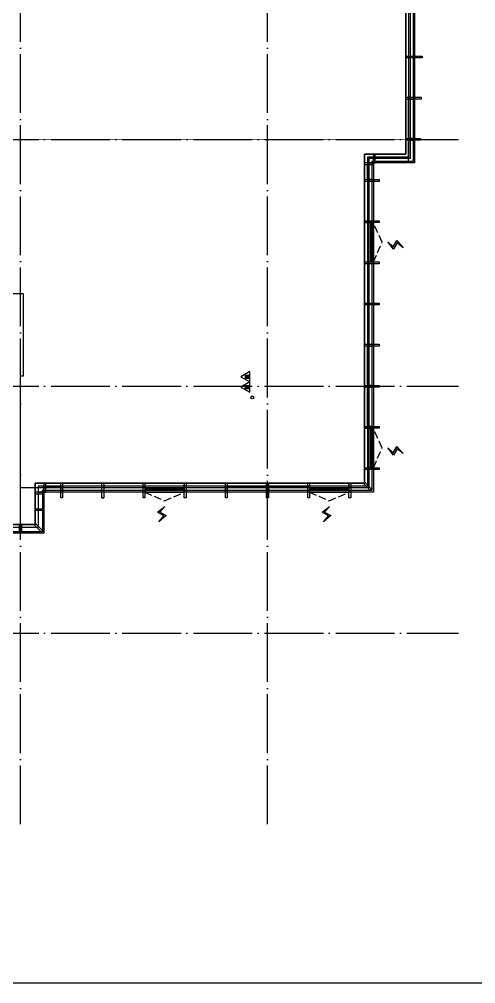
# Model space of a CAD drawing. Extents: x -292644 to 830497, y -12918 to 491457.
# Drawn here: x 33560 to 49081, y 106875 to 139685 of the extents above; entities that cross this region are included whole.
import ezdxf
from ezdxf.xclip import XClip

# ---------------------------------------------------------------- set-up
doc = ezdxf.new("R2010")
doc.units = 0
doc.header["$LTSCALE"] = 1000
doc.header["$MEASUREMENT"] = 0
for name, pattern in [('10#楼幕墙$0$DASH', [0.35, 0.25, -0.1]), ('104-10 轴网$0$DOTE', [2.4200000000000004, 2, -0.2, 0.02, -0.2]), ('X-104 8#10#平面_t3$0$109-34 轴网$0$L1$0$$AUDIT_BAD_LTYPE1', [0]), ('X-104 8#10#平面_t3$0$DASH', [0.35, 0.25, -0.1])]:
    doc.linetypes.add(name, pattern=pattern)
doc.layers.get('0').update_dxf_attribs({"linetype": 'CONTINUOUS'})
doc.layers.get('Defpoints').update_dxf_attribs({"linetype": 'CONTINUOUS'})
for name, color, linetype in [('10#楼幕墙$0$04-电动窗', 1, 'CONTINUOUS'), ('10#楼幕墙$0$A-C_玻璃幕墙', 140, 'CONTINUOUS'), ('10#楼幕墙$0$A-C_窗b', 191, 'CONTINUOUS'), ('10#楼幕墙$0$A-SUR_看线', 231, 'CONTINUOUS'), ('10#楼幕墙$0$A-TECH_结构', 21, 'CONTINUOUS'), ('104-10 轴网$0$A_AXIS-轴线', 36, '104-10 轴网$0$DOTE'), ('X-104 8#10#平面_t3$0$A-O_分水线', 127, 'CONTINUOUS'), ('X-104 8#10#平面_t3$0$A-SUR_看线', 231, 'CONTINUOUS'), ('X-104 8#10#平面_t3$0$A-TECH_结构', 21, 'CONTINUOUS'), ('X-104 8#10#平面_t3$0$水-消火栓', 41, 'CONTINUOUS')]:
    doc.layers.add(name, color=color, linetype=linetype)
doc.layers.add('X-104 8#10#平面_t3$0$000套内', color=226, linetype='CONTINUOUS', lineweight=30, plot=False)
doc.layers.get('X-104 8#10#平面_t3$0$A-O_分水线').off()

# ---------------------------------------------------------------- blocks, each defined once
blk = doc.blocks.new('图框-A1')
at = {"const_width": 0.5}
blk.add_lwpolyline([(765.9999999999966, 584), (25.00000000000045, 584), (25.00000000000045, 10), (766.0000000000002, 10)], close=True, dxfattribs=at)
blk = doc.blocks.new('104-10 轴网')
at = {"layer": '104-10 轴网$0$A_AXIS-轴线', "linetype": '104-10 轴网$0$DOTE'}
for p, q in [((33599.99999999995, -6500.000000000015), (33600.00000000021, 40100.00000000004)), ((41999.99999999995, -6500.000000000015), (42000.00000000021, 40100.00000000004)), ((-6500.000000000022, 16799.99999999999), (48500.00000000018, 16800.00000000004)), ((-6500.000000000022, 8399.999999999985), (48500.00000000018, 8400.000000000044)), ((-6500.000000000022, -1.477928890381008e-11), (48500.00000000018, 4.342837200965732e-11))]:
    blk.add_line(p, q, dxfattribs=at)
at = {"layer": 'Defpoints'}
blk.add_lwpolyline([(-16049.99999999992, 45500.00000000001), (58050.00000000011, 45499.99999999999), (58050.00000000011, -11900.00000000001), (-16049.99999999998, -11899.99999999996)], close=True, dxfattribs=at)
blk = doc.blocks.new('X-104 8#10#平面_t3$0$rhyseuyi')
at = {"layer": 'X-104 8#10#平面_t3$0$A-TECH_结构', "linetype": 'X-104 8#10#平面_t3$0$109-34 轴网$0$L1$0$$AUDIT_BAD_LTYPE1'}
blk.add_lwpolyline([(-500, 123899.9999845643), (-500, 114100.0000000001), (17300, 114100.0000000001), (17300, 115500.0000000001), (28500, 115500.0000000001), (28500, 122500.0000000001), (34100, 122500.0000000001), (34100, 123900.0000000001), (45299.99999999999, 123900.0000000001), (45299.99999999999, 135100.0000000001), (46699.99999999999, 135100.0000000001), (46699.99999999999, 155700.0000000001), (33100, 155700.0000000001), (33100, 152900.0000000001), (21900, 152900.0000000001), (21900, 140300.0000000001), (14900.00000000029, 140300.0000000001), (14900.00000000419, 136099.9999860433), (8900.000000004307, 136099.9999860433), (8900.000000000407, 138900.0000000001), (-3300, 138900.0000000001), (-3300, 123899.9999985063)], close=True, dxfattribs=at)
blk = doc.blocks.new('10#楼幕墙$0$A$C13E80662')
for points in [[(150.0005130732898, 150.2641038001748), (150.0005130732898, 200.2641038001238), (0.0005130732897669077, 200.2641038001238), (0.0005130732897669077, 0.2641038001238485), (150.0005130732898, 0.2641038001238485)], [(150.0005130732898, 0.2641038001747802), (200.0005130733043, 0.2641038001747802), (200.0005130733043, 150.2641038001748), (150.0005130732898, 150.2641038001748)]]:
    blk.add_lwpolyline(points)
blk = doc.blocks.new('10#楼幕墙$0$ii')
blk.add_lwpolyline([(-1339.999257087533, -5.379672802519053e-05), (0.0007429124671034515, -5.379672802519053e-05), (0.0007429124671034515, -150.000053796728), (-1339.999257087533, -150.000053796728)], close=True)
blk = doc.blocks.new('10#楼幕墙$0$$TCHSYS$WIN2D')
for p, q in [((-0.5, 0.5), (0.5, 0.5)), ((-0.5, 0.5), (-0.4999999999999999, -0.5)), ((0.5, 0.5), (0.4999999999999998, -0.5)), ((0.5, 0.1666666666666666), (-0.5, 0.1666666666666666)), ((0.5, -0.1666666666666667), (-0.5, -0.1666666666666667)), ((-0.4999999999999999, -0.5), (0.5, -0.5))]:
    blk.add_line(p, q)
blk = doc.blocks.new('10#楼幕墙$0$开启扇')
at = {"layer": '10#楼幕墙$0$04-电动窗'}
h = blk.add_hatch(color=1, dxfattribs=at)
h.dxf.hatch_style = 1
h.paths.add_polyline_path([(680.5562354524154, 539.9632903847669), (509.7987490945379, 728.6290481947071), (726.3024437201093, 845.9672921814199), (478.2154791858056, 1065.595502953947), (646.9190324007068, 855.8806169162563), (430.4153377751354, 738.5423729295435)])
at = {"linetype": '10#楼幕墙$0$DASH'}
blk.add_lwpolyline([(0, 49.99999999714782), (670, 349.9999999971478), (1340, 49.99999999714782)], dxfattribs=at)
at = {"layer": '10#楼幕墙$0$04-电动窗', "color": 1}
blk.add_lwpolyline([(680.5562354524154, 539.9632903847669), (509.7987490945379, 728.6290481947071), (726.3024437201093, 845.9672921814199), (478.2154791858056, 1065.595502953947), (646.9190324007068, 855.8806169162563), (430.4153377751354, 738.5423729295435), (680.5562354524154, 539.9632903847669)], close=True, dxfattribs=at)
at = {"xscale": -1340, "yscale": 300, "zscale": 1340, "rotation": 180}
blk.add_blockref('10#楼幕墙$0$$TCHSYS$WIN2D', (670, -100), dxfattribs=at)
blk = doc.blocks.new('*U4754')
blk.add_lwpolyline([(509.9999999971842, 0), (0, 0), (0, 150), (509.9999999971842, 150)], close=True)
blk = doc.blocks.new('*U4755')
blk.add_lwpolyline([(719.9999999992215, 0), (0, 0), (0, 150), (719.9999999992215, 150)], close=True)
blk = doc.blocks.new('10#楼幕墙')
at = {"layer": '10#楼幕墙$0$A-C_玻璃幕墙'}
for points in [[(45600.00000000006, 134800), (45600.00000000006, 123600), (34400.00000000006, 123600), (34400.00000000006, 122200), (28800.00000000006, 122200), (28800.00000000006, 115200), (17600.00000000006, 115200), (17600.00000000006, 113800), (-799.9999999999418, 113800), (-799.9999999999418, 123600), (-3599.999999999942, 123600), (-3599.999999999942, 139200), (9200.000000000058, 139200), (9200.000000000058, 136400), (14600.00000000006, 136400), (14600.00000000006, 140600), (21600.00000000006, 140600), (21600.00000000006, 153200), (32800.00000000006, 153200), (32800.00000000006, 156000), (47000.00000000006, 156000), (47000.00000000006, 134800)], [(45550.00000000006, 134850), (45550.00000000006, 123650), (34350.00000000006, 123650), (34350.00000000006, 122250), (28750.00000000006, 122250), (28750.00000000006, 115250), (17550.00000000006, 115250), (17550.00000000006, 113850), (-749.9999999999418, 113850), (-749.9999999999418, 123650), (-3549.999999999942, 123650), (-3549.999999999942, 139150), (9150.000000000058, 139150), (9150.000000000058, 136350), (14650.00000000006, 136350), (14650.00000000006, 140550), (21650.00000000006, 140550), (21650.00000000006, 153150), (32850.00000000006, 153150), (32850.00000000006, 155950), (46950.00000000006, 155950), (46950.00000000006, 134850)], [(45400.00000000006, 135000), (45400.00000000006, 123800), (34200.00000000006, 123800), (34200.00000000006, 122400), (28600.00000000006, 122400), (28600.00000000006, 115400), (17400.00000000006, 115400), (17400.00000000006, 114000), (-599.9999999999418, 114000), (-599.9999999999418, 123800), (-3399.999999999942, 123800), (-3399.999999999942, 139000), (9000.000000000058, 139000), (9000.000000000058, 136200), (14800.00000000006, 136200), (14800.00000000006, 140400), (21800.00000000006, 140400), (21800.00000000006, 153000), (33000.00000000006, 153000), (33000.00000000006, 155800), (46800.00000000006, 155800), (46800.00000000006, 135000)], [(47260.00000000343, 138429.9999860433), (47260.00000000343, 138369.9999860433), (46700.00000000338, 138369.9999860433), (46700.00000000338, 138429.9999860433)], [(47230.00000000343, 137029.9999860433), (47230.00000000343, 136969.9999860433), (46700.00000000338, 136969.9999860433), (46700.00000000338, 137029.9999860433)], [(47200.00000000338, 135629.9999860425), (47200.00000000338, 135569.9999860425), (46700.00000000338, 135569.9999860433), (46700.00000000338, 135629.9999860433)], [(45599.99999997543, 134799.9999860432), (45659.99999997546, 134799.9999860433), (45659.99999997543, 135099.9999860433), (45599.99999997543, 135099.9999860433)], [(45599.99999997546, 134739.9999860432), (45599.99999997543, 134799.9999860432), (45299.99999997543, 134799.9999860432), (45299.99999997543, 134739.9999860432)], [(45799.99999997544, 134229.9999860424), (45799.99999997544, 134169.9999860424), (45299.99999997544, 134169.9999860425), (45299.99999997544, 134229.9999860425)], [(45799.99999997544, 132829.9999860424), (45799.99999997544, 132769.9999860424), (45299.99999997544, 132769.9999860425), (45299.99999997544, 132829.9999860425)], [(45799.99999997544, 131429.9999860425), (45799.99999997544, 131369.9999860425), (45299.99999997555, 131369.9999860425), (45299.99999997555, 131429.9999860425)], [(45799.99999997544, 130029.9999860425), (45799.99999997544, 129969.9999860425), (45299.99999997555, 129969.9999860425), (45299.99999997555, 130029.9999860425)], [(45799.99999997544, 128629.9999860425), (45799.99999997544, 128569.9999860425), (45299.99999997555, 128569.9999860425), (45299.99999997555, 128629.9999860425)], [(45799.99999997544, 127229.9999860425), (45799.99999997544, 127169.9999860425), (45299.99999997555, 127169.9999860425), (45299.99999997555, 127229.9999860425)], [(45799.99999997538, 125829.9999860425), (45799.99999997538, 125769.9999860425), (45299.99999997544, 125769.9999860425), (45299.99999997544, 125829.9999860425)], [(45799.99999997544, 124429.9999860425), (45799.99999997544, 124369.9999860425), (45299.99999997555, 124369.9999860425), (45299.99999997555, 124429.9999860425)], [(45799.99999997538, 124429.9999860425), (45799.99999997538, 124369.9999860425), (45299.99999997544, 124369.9999860425), (45299.99999997544, 124429.9999860425)], [(34400.00000000005, 123600), (34460.00000000008, 123600.0000000001), (34460.00000000005, 123900.0000000001), (34400.00000000005, 123900.0000000001)], [(34970.00000000338, 123899.9999860468), (35030.00000000338, 123899.9999860468), (35030.00000000215, 123399.9999860102), (34970.00000000215, 123399.9999860102)], [(36370.0000000046, 123899.9999860468), (36430.0000000046, 123899.9999860468), (36430.00000000466, 123399.9999860102), (36370.00000000466, 123399.9999860102)], [(37770.0000000046, 123899.9999860468), (37830.0000000046, 123899.9999860468), (37830.00000000338, 123399.9999860102), (37770.00000000338, 123399.9999860102)], [(39170.0000000046, 123899.9999860468), (39230.0000000046, 123899.9999860468), (39230.00000000338, 123399.9999860102), (39170.00000000338, 123399.9999860102)], [(40570.0000000046, 123899.9999860468), (40630.0000000046, 123899.9999860468), (40630.00000000338, 123399.9999860102), (40570.00000000338, 123399.9999860102)], [(41970.0000000046, 123899.9999860468), (42030.0000000046, 123899.9999860468), (42030.00000000338, 123399.9999860102), (41970.00000000338, 123399.9999860102)], [(43370.0000000046, 123899.9999860468), (43430.0000000046, 123899.9999860468), (43430.0000000046, 123399.9999860102), (43370.0000000046, 123399.9999860102)], [(44770.0000000046, 123899.9999860468), (44830.0000000046, 123899.9999860468), (44830.0000000046, 123399.9999860102), (44770.0000000046, 123399.9999860102)], [(45278.78679656447, 123878.7867965644), (45321.21320343571, 123921.2132034356), (45550.00000000006, 123692.4264068713), (45507.57359312888, 123650.0000000001)], [(34400.00000000008, 123540), (34400.00000000005, 123600), (34100.00000000005, 123600), (34100.00000000005, 123540)], [(34400, 123029.9999860456), (34400, 122969.9999860456), (34100.00000000268, 122969.9999860456), (34100.00000000268, 123029.9999860456)], [(33630.00000000425, 122199.999986045), (33570.00000000425, 122199.999986045), (33570.00000000425, 122499.9999860446), (33630.00000000425, 122499.9999860446)], [(34078.78679656447, 122478.7867965644), (34121.21320343571, 122521.2132034356), (34350.00000000006, 122292.4264068713), (34307.57359312888, 122250.0000000001)]]:
    blk.add_lwpolyline(points, close=True, dxfattribs=at)
at = {"layer": '10#楼幕墙$0$A-SUR_看线'}
blk.add_line((36370.00000000471, 123399.9999860102), (36430.00000000471, 123399.9999860102), dxfattribs=at)
at = {"layer": '10#楼幕墙$0$A-TECH_结构'}
blk.add_lwpolyline([(45300.00000000006, 135100), (45300.00000000006, 123900), (34100.00000000006, 123900), (34100.00000000006, 122500), (28500.00000000006, 122500), (28500.00000000006, 115500), (17300.00000000006, 115500), (17300.00000000006, 114100), (-499.9999999999418, 114100), (-499.9999999999418, 123900), (-3299.999999999942, 123900), (-3299.999999999942, 138900), (8900.000000000058, 138900), (8900.000000000058, 136100), (14900.00000000006, 136100), (14900.00000000006, 140300), (21900.00000000006, 140300), (21900.00000000006, 152900), (33100.00000000006, 152900), (33100.00000000006, 155700), (46700.00000000006, 155700), (46700.00000000006, 135100)], close=True, dxfattribs=at)
at = {"layer": '10#楼幕墙$0$A-C_玻璃幕墙'}
for name, p, rotation in [('10#楼幕墙$0$ii', (46950.00000000338, 135629.9999860433), 270), ('*U4755', (46950.00000000419, 134849.9999860433), 90), ('10#楼幕墙$0$A$C13E80662', (45399.73589617531, 135000.0004991165), 270), ('*U4754', (45549.99999997544, 134229.9999860424), 90), ('10#楼幕墙$0$ii', (45549.99999997637, 127229.9999860425), 270), ('10#楼幕墙$0$ii', (45549.99999997637, 125829.9999860425), 270), ('10#楼幕墙$0$A$C13E80662', (34199.73589619993, 123800.0005130733), 270), ('*U4754', (34969.99951504376, 123800), 180), ('10#楼幕墙$0$ii', (40630.00000000454, 123649.9999860434), 180), ('10#楼幕墙$0$ii', (42030.00000000454, 123649.9999860433), 180)]:
    blk.add_blockref(name, p, dxfattribs=dict(at, rotation=rotation))
at = {"layer": '10#楼幕墙$0$A-C_玻璃幕墙', "xscale": -1}
for p, rotation in [((45549.99999997649, 124429.9999860426), 270), ((37830.00000000454, 123649.9999860433), 180), ((43430.00000000576, 123649.9999860433), 180)]:
    blk.add_blockref('10#楼幕墙$0$开启扇', p, dxfattribs=dict(at, rotation=rotation))
at = {"layer": '10#楼幕墙$0$A-C_窗b', "color": 4, "xscale": -1, "rotation": 270}
blk.add_blockref('10#楼幕墙$0$开启扇', (45549.99999997643, 131429.9999860425), dxfattribs=at)
blk = doc.blocks.new('X-104 8#10#平面_t3$0$$TWTSYS$00000546')
h = blk.add_hatch()
h.set_pattern_fill('ANSI31', color=256, scale=200, style=0)
h.set_pattern_definition([(45, (-38543.80223862439, -6670.830405693208), (-17.67766952966369, 17.67766952966369), [])])
h.paths.add_polyline_path([(-64.92232553117356, 173.7449990885525), (64.922325531159, 173.7449990885525), (64.922325531159, 43.90034802621994), (-64.92232553117356, 43.90034802621994)])
for points in [[(0, 343.6163707387423), (-198.3870041439732, 0), (198.3870041439732, 0)], [(-64.92232553117356, 173.7449990885525), (64.922325531159, 173.7449990885525), (64.922325531159, 43.90034802621994), (-64.92232553117356, 43.90034802621994)]]:
    blk.add_lwpolyline(points, close=True)
blk = doc.blocks.new('X-104 8#10#平面_t3$0$A$C46662BA1')
at = {"layer": 'X-104 8#10#平面_t3$0$水-消火栓'}
blk.add_circle((41480.02259991544, 126819.9999860492), 50, dxfattribs=at)
at = {"layer": 'X-104 8#10#平面_t3$0$水-消火栓', "xscale": 0.88, "yscale": 0.88, "zscale": 0.88, "rotation": 90}
for p in [(41399.99999999978, 127523.741704891), (41399.9999999998, 127174.5805775975)]:
    blk.add_blockref('X-104 8#10#平面_t3$0$$TWTSYS$00000546', p, dxfattribs=at)
blk = doc.blocks.new('X-104 8#10#平面_t3')
at = {"layer": 'X-104 8#10#平面_t3$0$000套内'}
blk.add_lwpolyline([(33600.00000000341, 123749.9999860433), (33600.00000000341, 127549.9999860499), (33700.00000000659, 127550.0000078792), (33700.00000000659, 130350.0000078792), (32049.99997657166, 130350.0000078792), (32049.99997657166, 139700.0000074939), (24949.99997658595, 139700.0000074939), (24949.99997658595, 140399.9999860713), (21750.00000000405, 140399.9999860713), (21750.00000000405, 153049.9999860433), (32950.00000000635, 153049.9999860433), (32950.00000000635, 155849.9999861282), (46850.00000000347, 155849.9999861283), (46850.00000000347, 140299.9999860433), (46850.00000000417, 134949.9999860433), (45449.99999997544, 134949.9999860432), (45449.99999997544, 123749.9999860433)], close=True, dxfattribs=at)
at = {"layer": 'X-104 8#10#平面_t3$0$A-SUR_看线'}
blk.add_line((36370.00000000458, 123399.9999860102), (36430.00000000458, 123399.9999860102), dxfattribs=at)
at = {"layer": 'X-104 8#10#平面_t3$0$A-SUR_看线', "linetype": 'X-104 8#10#平面_t3$0$DASH', "ltscale": 2, "const_width": 30}
blk.add_lwpolyline([(32049.99997657161, 135600.0000000001), (46700.0000000034, 135599.9999860434)], dxfattribs=at)
at = {"linetype": 'X-104 8#10#平面_t3$0$109-34 轴网$0$L1$0$$AUDIT_BAD_LTYPE1'}
ref = blk.add_blockref('10#楼幕墙', (0, 0), dxfattribs=at)
XClip(ref).set_block_clipping_path([(-18549.99999999996, -12899.99999999999), (65550.00000000006, 343500.0000000001)])
at = {"xscale": 100, "yscale": 100, "zscale": 100}
blk.add_blockref('图框-A1', (-18549.99999999994, 105900.0000000001), dxfattribs=at)
at = {"linetype": 'X-104 8#10#平面_t3$0$109-34 轴网$0$L1$0$$AUDIT_BAD_LTYPE1'}
ref = blk.add_blockref('104-10 轴网', (8.003553375601768e-11, 118800), dxfattribs=at)
XClip(ref).set_block_clipping_path([(-16049.99999999992, -11899.999999999898), (58049.99999999999, 45500.00000000009)])
at = {"layer": 'X-104 8#10#平面_t3$0$A-O_分水线', "linetype": 'X-104 8#10#平面_t3$0$109-34 轴网$0$L1$0$$AUDIT_BAD_LTYPE1'}
blk.add_blockref('X-104 8#10#平面_t3$0$A$C46662BA1', (0, -2.91038304567337e-11), dxfattribs=at)
at = {"layer": 'X-104 8#10#平面_t3$0$A-TECH_结构', "linetype": 'X-104 8#10#平面_t3$0$109-34 轴网$0$L1$0$$AUDIT_BAD_LTYPE1'}
blk.add_blockref('X-104 8#10#平面_t3$0$rhyseuyi', (5.820766091346741e-11, -1.164153218269348e-10), dxfattribs=at)

msp = doc.modelspace()

# ---------------------------------------------------------------- block references
msp.add_blockref('X-104 8#10#平面_t3', (0, 0))

doc.saveas('drawing.dxf')
